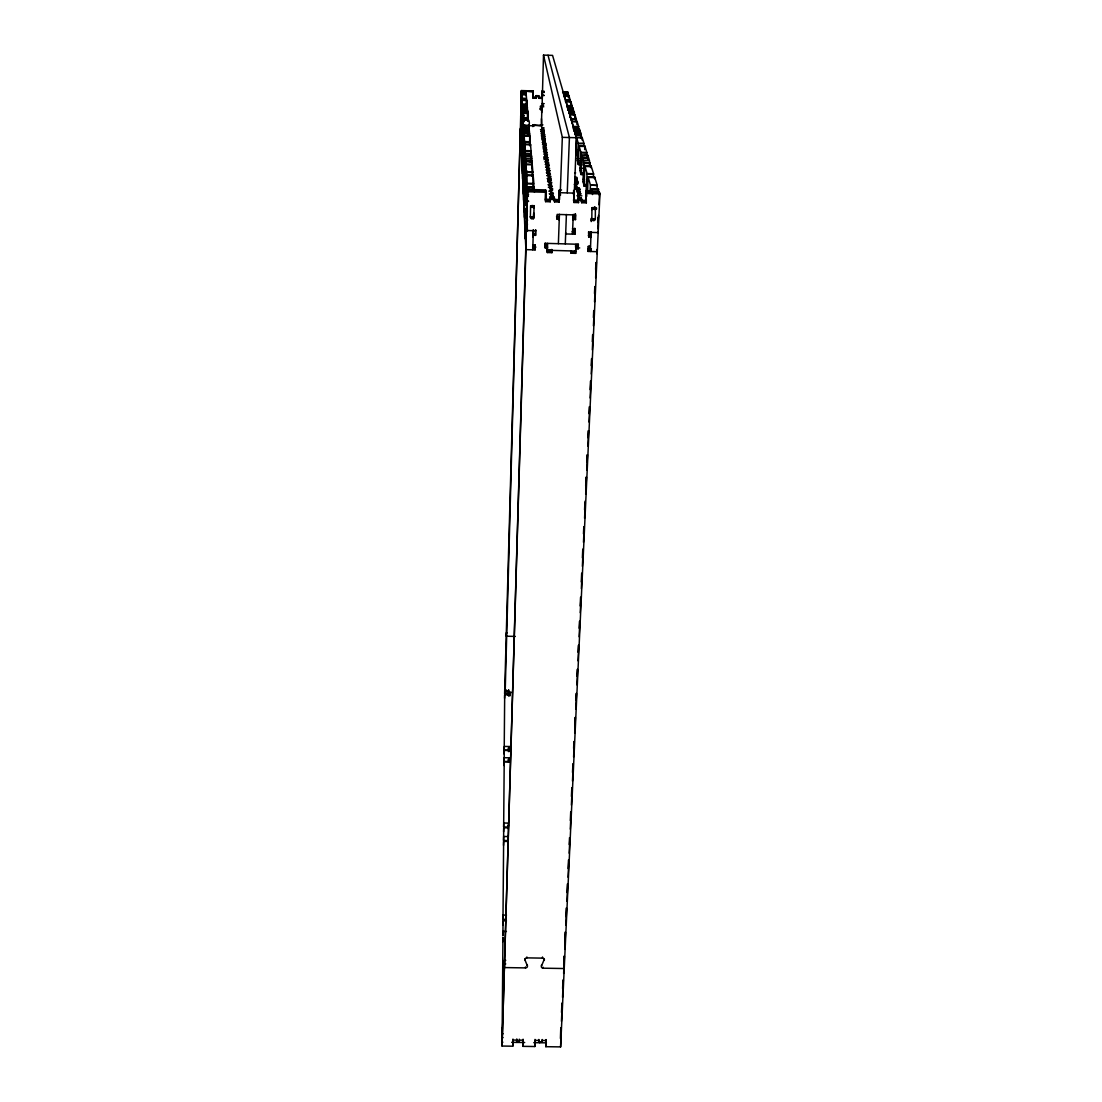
<?xml version="1.0" encoding="UTF-8"?>
<svg xmlns="http://www.w3.org/2000/svg" width="1102" height="1102" viewBox="0 0 1102 1102"><rect width="100%" height="100%" fill="white"/><g stroke="black" fill="none" stroke-linecap="round" stroke-linejoin="round"><path stroke-width="1.5" d="M508.38 761.523L504.124 761.441L504.234 757.708L509.909 757.818L509.909 761.923L504.206 761.813L504.096 765.546M509.909 757.818L509.909 759.264L508.49 759.237L508.408 761.73M509.84 751.564L509.909 746.536L504.317 746.412L504.206 750.104L508.408 750.187M522.968 129.237L520.378 129.278L504.62 693.475L509.937 693.626L509.937 694.866L504.688 694.756L504.578 698.255M521.067 109.718L521.508 93.119M521.962 99.883L522.224 104.139L527.045 104.346L526.687 100.034L521.962 99.883L521.342 119.622L521.838 98.684L526.522 98.836L526.219 108.079M527.486 110.861L522.596 110.779L522.348 106.315M522.376 108.327C530.09 111.853 527.872 101.783 522.32 106.384L521.921 121.578L524.001 121.192M508.311 839.738L508.311 838.305M508.339 826.169L508.339 824.778L508.229 828.732M508.49 759.237L508.477 760.435L509.909 760.463M509.909 747.941L508.504 747.914L508.504 749.071L509.909 749.098L509.909 750.517L504.289 750.407L504.179 754.112M509.551 695.417L508.532 695.403L508.628 691.904L512.334 692.593M508.669 689.824L508.656 690.734L506.038 690.678L506.011 691.849L504.702 691.822M525.131 143.852L523.119 143.783L523.161 144.541L523.615 127.556L523.836 135.78M523.987 133.728L523.395 158.605L524.153 135.546L529.759 135.725L530.282 141.759L524.524 141.579L524.153 135.546M526.122 162.118L524.125 162.063L524.18 162.931L524.511 141.855M506.011 691.849L506.052 689.769M587.917 158.895C590.865 151.511 571.814 157.283 587.71 155.189L587.903 155.809M512.981 1039.076L512.774 1046.197L502.057 1046.046L526.357 228.72L527.211 228.748M506.452 920.9L503.063 920.831L502.87 935.708L502.994 931.424L506.41 931.479M506.341 919.371L502.98 919.316L503.628 841.391L508.311 841.473M508.201 840.564L503.559 840.482L503.724 827.781L508.339 827.864M508.229 827.051L503.655 826.968L504.206 761.813M504.124 761.441L504.289 750.407M504.206 750.104L504.688 694.756M504.62 693.475L505.295 690.004M531.715 161.443L531.756 158.867L525.571 158.688L525.02 189.654L525.902 164.033L532.211 164.226L532.872 172.256M579.528 131.744C581.939 125.421 564.844 130.601 579.528 129.265M523.891 131.799L522.596 131.62L523.037 118.052L528.202 118.203L528.106 120.862M591.733 192.382L591.485 188.662L598.345 188.869L598.634 192.258M522.086 132.157L522.072 133.741L522.913 128.562M523.491 125.008L522.899 149.307L523.119 143.783M527.403 190.921C546.688 191.679 519.634 185.274 525.682 196.872C525.461 204.325 525.888 199.517 525.929 195.054L528.395 195.123M567.902 109.732L567.902 107.776M568.797 112.872C568.109 108.216 576.305 110.599 573.798 114.939M522.568 132.915L522.596 131.62M526.357 168.84C522.761 167.366 524.69 188.786 524.8 171.141L525.241 153.274L531.288 153.453L531.288 159.06L531.412 157.118M563.535 94.152L563.535 92.816L568.04 92.885M575.244 134.926L575.244 132.97L580.726 133.08L580.85 137.502L581.14 134.485L575.258 134.389M583.289 162.118L590.19 163.096L583.964 162.944L583.771 162.201L583.344 165.493L583.261 160.465L582.352 157.324L581.925 160.575L581.677 154.996M521.053 110.09L521.012 113.423L521.618 94.235L526.191 94.386L526.536 98.381L521.218 98.243M522.637 137.654L522.486 141.276L522.417 107.39L522.389 108.106M524.001 160.534L523.877 167.903M529.112 130.27L529.029 132.061L529.07 127.791L523.629 127.033L529.07 127.749M522.61 110.558L527.596 110.668L527.459 113.465L527.335 107.541L521.122 107.362M534.222 189.999L534.181 186.954L527.293 186.748L527.279 193.318L527.39 191.5M568.04 94.29L568.04 92.954M574.128 130.794L573.977 128.59M522.293 128.548L522.747 112.817L523.051 117.831M523.161 120.035C519.207 126.069 533.12 128.769 528.395 119.843L521.797 119.705L522.21 104.552L527.032 104.649L526.894 108.726M522.734 113.313L527.789 113.478L527.61 120.669M524.249 161.264L524.676 144.073L530.489 144.252L531.054 150.754L525.075 150.575L524.676 144.073M526.164 95.654L526.191 94.386M526.453 108.933L526.687 100.034M527.183 106.536L527.142 108.271M527.789 113.41L521.425 112.776M525.929 195.054L526.012 196.184L526.563 174.901L533.148 175.108L533.878 183.455L527.087 183.249L526.563 174.901M528.354 121.289L528.395 119.843M528.381 120.366L523.161 120.104L522.692 135.904L529.745 136.276L529.525 145.285M527.266 207.727L526.701 208.925L527.293 186.83M527.279 187.423L534.153 187.629L534.098 190.081M528.795 136.4L529.029 127.198M530.448 145.863L530.489 144.252M530.475 144.83L524.662 144.651M531.136 159.446L531.288 153.453M532.032 171.609L532.211 164.226M532.197 164.845L525.888 164.653M531.922 176.113L531.977 173.868M532.845 187.492L533.148 175.108M564.334 96.866L564.362 95.599L568.935 95.736L570.202 100.075M565.987 102.596L566.015 101.274L570.74 101.425L572.09 105.737L567.268 105.558L566.015 101.274M567.737 108.671C566.497 103.74 580.423 110.462 567.764 107.803M568.88 97.83L568.935 95.736M569.72 117.487L569.817 114.291L574.845 114.443L576.387 119.374L571.235 119.181L569.817 114.291M570.657 104.428L570.74 101.425M571.786 122.639L571.828 121.192L577.035 121.358L578.688 126.592L573.329 126.937L573.233 128.672M572.558 110.572L572.778 107.927L572.764 110.737M574.734 118.548L574.845 114.443M575.781 154.886L576.484 137.171L582.076 137.337L583.991 143.412L578.247 143.232L576.484 137.171M576.938 124.664L577.035 121.358M578.247 143.232L577.338 160.189L578.371 164.584L578.977 145.753L584.79 145.932L586.856 152.462L586.65 155.919M579.294 131.221L579.363 128.755M582.008 139.899L582.076 137.337M581.085 174.529L581.649 155.602M584.694 149.61L584.79 145.932M585.741 186.266L584.156 186.224L584.831 165.823L591.127 166.016L593.565 173.744L587.077 173.537L584.831 165.823M587.655 156.856L587.71 155.189M587.628 191.486L588.013 176.761L594.584 176.954L597.243 185.356L590.465 185.164L588.013 176.761M591.085 167.766L591.127 166.016M591.402 191.789L591.485 188.704M594.529 178.772L594.584 176.954M598.262 191.996L598.345 188.869M525.902 95.075L525.957 91.59L521.439 91.411L521.384 94.924L521.494 92.361L526.026 92.485L525.902 95.103L525.916 91.204L533.258 91.934L533.134 90.943L521.411 90.571L505.184 691.657M522.968 116.688L520.723 116.619L521.411 90.571M521.797 119.705L521.673 126.179L521.88 121.124M527.238 106.495L522.32 106.384M521.852 98.56L521.618 94.235M521.962 120.435L524.097 120.352M524.125 141.497L521.398 141.414L521.205 147.971L523.023 148.026M523.739 148.123L523.932 144.348L521.522 144.21L521.398 152.2L522.94 152.241M523.326 149.032L521.756 148.977L521.563 155.74L523.133 155.795M522.692 135.904L522.651 137.227M523.367 149.913L521.797 149.858L521.893 154.597L524.125 154.666M525.02 152.971L521.949 152.875L521.769 160.258L524.111 160.341M524.111 157.641L522.169 157.572L521.962 164.57L524.58 164.653M522.899 134.045L522.899 134.967M523.987 160.864L522.183 160.809L522.196 169.419L523.836 169.46M503.655 826.968L503.766 823.015L508.353 823.111M524.263 166.319L522.582 166.264L522.376 173.496L524.056 173.537M503.614 831.734L503.724 827.781M522.582 166.264L522.692 171.54L524.4 171.595M524.001 133.328L529.552 133.397L529.359 135.945M503.518 845.399L503.628 841.391M503.559 840.482L503.669 836.487L508.325 836.583M522.747 169.708L522.61 178.676L524.332 178.731M525.117 175.645L523.037 175.59L522.816 183.056L525.613 183.139M525.186 176.733L523.078 176.678L523.161 181.183L525.089 181.238M508.532 695.403L508.628 690.362M523.216 179.282L523.078 188.635L525.199 188.704M523.905 167.807L524.125 162.063M508.559 695.941L508.628 693.599M526.053 92.857L521.425 92.596M524.993 186.293L523.546 186.252L523.312 194.007L525.131 194.062M525.199 190.288L523.739 190.247L523.602 200.041L525.075 200.082M526.357 171.981C523.519 171.375 524.648 173.923 527.362 172.931M525.062 151.112L524.497 168.702M502.939 925.101L503.063 920.831M502.98 919.316L503.104 915.073L506.465 915.128M525.571 197.148L524.07 197.106L523.836 205.151L525.337 205.192M525.806 201.487L524.277 201.432L524.249 204.201L525.778 204.242M525.64 198.429L524.125 198.388L524.097 201.101L525.806 201.156M502.815 941.687L502.953 937.375L502.168 1032.34L502.305 1027.767M508.394 751.605L508.504 747.914M509.868 695.968L509.937 693.626M525.874 202.796L524.332 202.74L524.125 211.667L526.177 211.749M526.191 208.912L524.621 208.857L524.387 217.204L526.453 217.149M527.638 111.123L520.874 110.765M524.855 217.108L524.855 213.554L526.439 213.595L526.632 207.699M526.37 171.898L525.902 164.033M532.734 175.631L532.858 172.518L526.357 172.311L525.737 191.266M528.216 117.955L527.803 112.969M509.84 748.988L509.909 746.536M527.321 222.494L525.282 222.425L525.02 231.131L527.472 231.2M527.183 227.604L525.53 227.563L525.461 229.767L527.335 229.822M527.403 223.995L525.351 223.94L525.323 226.957L527.39 227.012M526.219 238.886L525.378 238.872L525.53 227.563M533.685 188.401L533.85 184.062L527.059 183.814L526.329 214.339L526.412 213.581M523.863 115.159L523.698 119.581M527.569 111.192L522.568 111.454L522.486 113.341L522.596 110.779M525.392 238.872L525.227 224.601M502.057 1046.046L525.902 249.631L520.323 128.7L521.99 128.741M527.472 189.737L526.481 230.497L527.569 190.55L545.779 191.101L545.462 200.495L550.091 200.564L550.173 198.236L554.43 198.36L554.347 200.688L558.976 200.826L559.334 191.5L560.243 191.528M544.223 91.301L541.853 91.232L541.826 98.381L538.823 98.285L538.726 95.736L535.985 95.654L536.068 98.202L533.065 98.106L533.134 90.943M533.065 98.106L533.189 91.438L521.411 91.067M532.789 126.055L532.817 125.105M532.858 126.634L532.9 125.118L541.33 125.38M534.057 206.005L533.809 217.204A1.749 1.736 0 0 1 532.059 218.899A1.749 1.736 0 0 1 530.365 217.108L530.613 206.281M535.985 95.654L535.999 97.692L533.01 97.596M523.478 125.325L534.47 125.931L534.332 124.581M528.822 125.394L528.45 135.973M530.269 142.103L524.497 142.117M533.464 218.595L533.616 213.485M533.01 237.013L533.23 230.153M533.575 218.678L533.767 213.03M534.015 207.575L533.988 205.578M534.456 192.12L534.374 189.585M538.726 95.736L538.754 97.775L541.743 97.871M535.131 245.071L534.952 248.487L532.679 248.418L532.789 249.823L533.327 229.808M535.476 234.023L535.613 229.726L535.586 235.373L533.272 235.305L533.175 233.955L535.476 234.023L535.586 235.373M525.874 249.631L535.117 249.892L535.255 245.057M540.448 109.621L540.283 108.547L541.771 108.588L541.936 109.663L540.448 109.621L540.462 106.012M541.44 118.74L541.895 129.292L543.878 129.361M541.633 112.776L541.867 105.544L543.548 105.585M598.648 191.583L586.099 191.142L586.333 202.851L581.677 202.713L581.181 197.961L578.068 197.878L578.536 202.616L573.894 202.479L576.498 137.778L552.557 55.389L543.506 55.1L542.074 106.77L541.867 105.544M541.881 134.733L541.936 127.749L543.933 127.804M542.101 136.097L542.294 130.146L544.016 130.201M544.209 133.411L542.473 133.356L542.528 131.785L544.264 131.841M512.857 1039.765L512.774 1046.197M542.46 136.125L542.583 132.199M542.735 139.141L542.887 134.279M544.856 137.626L543.079 137.571L543.134 135.973L544.911 136.028M543.079 143.246L543.203 136.4M543.258 144.582L543.231 138.439M522.376 108.533L522.307 110.007M525.971 95.53L526.04 93.271L521.453 93.215M527.307 120.559L527.624 111.564M543.341 143.811L543.52 138.563L545.311 138.618M545.215 141.993L543.713 141.951L543.768 140.326L545.27 140.367M543.727 143.921L543.768 140.326M546.675 149.583L543.947 149.596L544.154 143.012L545.683 143.053M544.154 143.012L544.374 146.497L545.903 146.538M544.14 159.707L544.154 156.608L545.862 156.663M544.278 151.635L544.429 144.844L545.958 144.885M544.622 152.186L544.526 147.434L542.818 146.91L544.457 146.965M544.705 151.511L544.829 147.64L546.385 147.682M547.115 152.503L545.531 152.448L545.256 158.784L545.104 149.541L546.744 150.065M545.049 157.283L545.215 152.2L543.479 151.663L545.146 151.718M547.363 156.209L545.765 156.153L545.821 154.432L545.848 159.762M546.027 162.6L545.931 157.159L544.223 157.118M546.041 164.102L546.261 157.462L547.873 157.517M535.035 1039.406L534.814 1046.514L522.885 1046.349L523.106 1040.192L519.317 1040.136L519.262 1041.679L516.714 1041.638L516.755 1039.131M559.182 202.038L559.127 190.329L559.182 202.038L554.526 201.9L554.251 197.162L550.008 197.038L550.256 201.776L545.6 201.638L545.628 189.93L527.321 189.448M546.44 165.768L546.564 159.528L548.19 159.57M516.948 1039.338L516.852 1042.409L516.838 1041.445M546.551 166.306L546.675 162.338L544.856 161.76L546.606 161.815M545.6 201.638L545.628 189.93M546.909 166.126L547.019 162.683L548.672 162.738M548.934 166.677L547.267 166.636L547.019 162.683M547.322 173.62L547.336 164.832L549.003 164.887M547.267 173.124L547.46 167.724L545.6 167.132L547.377 167.173M544.843 245.112L547.129 245.181L547.474 247.964L545.173 247.895L545.146 243.074M547.625 173.689L547.818 168.138L549.499 168.193M545.173 247.895L545.325 243.322L578.371 244.272L578.178 248.845L575.878 248.79M549.774 172.27L548.08 172.215L547.818 168.138M548.093 174.502L548.135 170.383L549.843 170.438M550.449 181.293L548.383 181.224L548.644 173.827L550.366 173.882M550.656 178.097L548.92 178.042L548.644 173.827M548.865 182.491L548.975 176.168L550.807 176.816M549.016 182.05L549.113 179.24L547.171 178.579L549.03 178.634M547.06 247.454L547.157 243.583M547.212 248.845L547.281 246.559M549.347 184.144L549.499 179.778L551.262 179.833M527.5 109.594L521.218 109.167L522.899 108.671M521.59 114.691L522.844 114.718M523.932 133.494L523.849 135.67M527.266 108.905L527.321 107.555M525.626 161.402C524.676 158.716 531.853 164.198 531.908 160.616L525.544 160.369M525.406 183.442L525.365 184.433L525.296 183.428L526.274 183.455M529.483 135.739L529.539 133.893L522.568 133.59M530.131 146.029L530.269 142.268M551.565 184.186L549.802 184.13L549.499 179.778M551.895 249.589L551.923 252.661L547.308 252.537L547.625 243.377M549.802 184.13L549.857 182.229L549.815 186.913M550.256 201.776L550.008 197.038M550.297 189.379L550.408 185.99L552.212 186.045M550.614 196.652L550.78 188.566L552.694 189.268M550.78 196.225L550.931 191.831L548.892 191.114L550.835 191.169M551.11 196.762L550.931 191.831M551.207 196.707L551.358 192.506L552.832 192.547M551.785 197.754L551.744 195.206L553.342 195.922M522.94 1039.627L522.885 1046.349M551.923 252.661L551.579 249.562M551.813 249.548L551.744 251.256L547.157 251.118L547.322 246.572L544.994 246.504M554.526 201.9L554.251 197.162M530.751 159.019L531.04 151.291L523.519 151.043M531.715 167.876L531.949 161.801L525.695 161.677M556.827 216.612L556.785 217.769L559.086 217.838L559.031 219.367M556.978 219.05L556.593 216.488L558.893 216.557L559.293 219.119L556.978 219.05L557.144 214.408L575.712 214.959L575.519 219.601L573.205 219.532L572.682 216.97L574.982 217.039L575.519 219.601M558.769 219.808L558.893 216.557M559.513 199.641L559.692 194.999L560.56 195.026M561.524 190.012L559.788 189.971L559.623 194.613L560.491 194.627M563.397 93.298L563.535 92.885M558.383 243.694L559.43 214.298M543.506 55.1L562.337 137.337L560.271 192.712L559.788 189.971M570.216 99.772L565.533 99.703L564.362 95.599M567.709 93.642L567.778 92.045L562.585 91.879M531.426 156.718L531.481 155.768L525.255 155.547M567.268 105.613L567.158 107.61M567.861 94.331L567.778 92.045M569.252 112.459C581.704 114.636 568.177 109.112 569.197 113.699M565.298 243.9L566.4 214.504M572.351 232.811L574.652 232.88L574.845 228.279L574.927 234.216L565.684 233.941L565.725 232.742M534.801 1040.949L534.814 1046.514M571.235 119.209L576.387 119.402M578.977 145.753L580.878 152.283L579.941 170.438L581.043 174.557L582.545 174.598M565.533 99.703L565.436 101.618M568.439 94.373L563.535 93.932M571.828 121.192L573.329 126.909M542.28 1039.517L542.239 1042.01L538.782 1041.969L538.809 1039.461M581.167 134.485L581.305 135.532L575.547 134.967M570.891 250.664L570.836 251.807L575.423 251.931L575.478 250.65M576.07 244.203L575.699 253.35L571.098 253.212L571.139 250.664M573.563 194.944L573.646 190.384L574.266 193.125L559.527 192.685M539.76 1041.886L539.718 1042.74L539.704 1042.024M572.861 220.111L572.944 218.237L575.244 218.306L575.437 213.692M573.894 202.479L574.073 192.258M576.925 180.177L575.175 180.122L574.996 177.16L576.732 177.202M575.203 183.552L575.258 178.249L577.007 178.304M575.74 184.186L575.891 180.866L577.655 180.921M577.861 183.951L576.084 183.896L575.891 180.866M574.927 234.216L574.514 228.5M574.982 217.039L575.106 213.967M576.112 187.726L576.167 181.995L577.93 182.05M578.674 126.62L573.343 126.427M576.25 188.001L576.374 185.136L574.335 184.461L576.222 184.516M577.214 192.065L576.374 185.136M577.407 192.354L577.586 187.863L579.39 187.919M579.611 191.059L577.792 191.004L577.586 187.863M577.875 193.112L577.875 189.048L580.051 189.117M578.536 202.616L578.068 197.878M577.93 191.652L578.343 196.803L578.564 191.886L580.396 191.941M580.244 195.123L578.77 195.082L578.853 193.112L580.327 193.153M583.964 162.944L582.93 181.1L584.156 186.224M587.077 173.537L585.975 191.886L586.829 196.17M574.238 112.679L569.031 112.914L569.114 111.991M578.881 197.244L578.853 193.112M578.04 244.038L578.178 248.845M580.231 198.787L581.732 198.828M545.834 1039.668L545.821 1046.68L560.615 1046.9L599.943 193.897L599.295 191.886L592.325 191.665L592.518 194.544M581.181 197.961L581.085 200.288L585.699 200.412L586.333 202.851M545.821 1046.68L546.055 1039.572M581.677 202.713L581.484 199.173L578.357 199.076L578.261 201.404L573.619 201.267M585.699 200.412L586.099 191.142M581.388 201.487L586.016 201.625L586.416 192.313L599.557 192.712L599.006 204.82M583.991 143.508L578.219 143.783M590.465 185.164L597.243 185.439M588.385 235.566L590.686 235.635L591.016 236.985L588.716 236.916L588.551 231.847M596.733 249.575L597.27 251.683L588.069 251.421L588.151 246.325M588.716 236.916L588.826 231.985M591.223 220.662L591.306 218.651M590.603 237.495L590.782 231.847M591.237 221.585L591.388 218.155M591.829 209.807L591.926 207.713L591.829 218.926A1.749 1.722 -43.4 0 0 593.482 220.703A1.749 1.722 -43.4 0 0 595.3 219.022L595.397 207.823L595.3 209.903M590.19 163.096L583.936 163.454M560.422 1038.456L560.794 1027.808M561.497 1012.449L561.896 1003.908M562.599 988.549L562.984 980.009M563.701 964.649L564.086 956.081M564.803 940.626L565.188 932.044M565.905 916.602L566.29 908.02M567.007 892.565L567.392 883.983M568.109 868.541L568.494 859.959M569.211 844.504L569.527 837.644M570.313 820.48L570.712 811.898M571.415 796.443L571.814 787.861M572.517 772.419L572.916 763.838M573.619 748.382L573.935 741.522M574.721 724.358L575.037 717.485M575.836 700.321L576.139 693.461M576.938 676.297L577.255 669.424M578.04 652.26L578.357 645.4M579.142 628.223L579.459 621.363M580.162 605.921L580.561 597.325M581.264 581.884L581.663 573.302M582.366 557.846L582.765 549.264M583.468 533.823L583.784 526.949M584.583 509.785L584.969 501.203M585.685 485.762L586.071 477.18M586.787 461.724L587.104 454.864M587.889 437.701L588.206 430.827M588.991 413.663L589.308 406.803M590.093 389.64L590.493 381.058M591.195 365.602L591.512 358.742M592.297 341.579L592.614 334.705M593.399 317.541L593.716 310.681M594.501 293.504L594.818 286.644M595.617 269.48L595.92 262.607M597.835 227.081L598 226.668M597.766 222.439L597.849 217.397M561.138 1027.753L560.615 1046.9M561.441 1021.334L562.309 1002.517M562.543 997.379L563.329 980.16M563.645 973.424L564.431 956.274M564.747 949.401L565.533 932.223M565.849 925.363L566.648 908.186M566.965 901.312L567.75 884.135M568.067 877.261L568.852 860.083M569.169 853.21L569.886 837.754M570.285 829.159L571.07 811.981M571.387 805.121L572.172 787.944M572.489 781.07L573.288 763.893M573.605 757.019L574.307 741.563M574.707 732.968L575.423 717.512M575.809 708.917L576.525 693.461M576.925 684.865L577.627 669.41M578.027 660.828L578.729 645.359M579.129 636.777L579.845 621.321M580.231 612.726L580.947 597.27M581.346 588.675L582.049 573.219M582.366 566.345L583.165 549.168M583.481 542.294L584.184 526.839M584.583 518.243L585.3 502.787M585.685 494.206L586.484 477.028M586.801 470.155L587.504 454.699M587.903 446.103L588.62 430.648M589.005 422.052L589.722 406.597M590.121 398.001L590.824 382.546M591.223 373.964L591.939 358.494M592.325 349.913L593.041 334.443M593.441 325.861L594.143 310.406M594.543 301.81L595.259 286.355M595.645 277.759L596.361 262.304M596.761 253.708L596.912 250.278M597.904 228.872L598.51 215.441M522.747 136.455L521.026 136.317M593.565 173.813L593.331 177.463M563.769 96.714L563.893 94.469L568.425 94.607L568.274 97.61M574.225 112.996L574.087 115.49M570.106 101.756L570.189 100.213L565.519 100.075M573.756 110.999L573.123 108.974L568.219 108.822L568.095 110.186M571.167 120.517L571.208 119.663M571.938 108.547L572.062 106.178L567.241 106.026M575.767 135.353L575.726 136.262M578.66 127.102L578.509 129.705M576.277 121.523L576.36 119.829M573.095 109.002L572.971 110.737M574.39 131.675L574.486 130.449M581.153 138.232L581.305 135.532M586.829 153.026L580.85 152.847M574.142 130.532L579.955 130.601L579.748 132.708M583.853 145.822L583.964 143.949M590.162 163.647L589.969 166.65M563.742 94.262L568.329 93.822L568.109 96.342M590.011 192.244L590.424 185.797M529.511 132.887L523.863 132.791M596.995 189.227L597.201 185.99M531.894 160.63L531.729 163.867M592.146 193.429L592.311 191.693M523.629 128.975C530.999 127.639 531.233 131.055 523.684 129.871M529.332 135.877L529.401 131.551L523.891 131.317M524.731 172.862L524.662 171.898M588.137 160.355L588.413 157.503L581.884 157.269M598.951 194.847L599.254 191.872M574.087 112.142L573.825 114.952M589.956 162.393L589.598 165.686L589.432 160.658L583.261 160.437M563.852 961.233L564.224 968.534L543.217 968.19A1.928 1.598 -2.2 0 1 541.495 965.999L544.278 959.319M577.944 191.61L580.258 191.528M575.327 180.687L576.911 180.549M575.795 186.169L576.677 186.183M577.517 183.042L575.864 182.836M503.077 1033.786L502.25 1033.772L502.237 1037.588L503.049 1037.602M512.981 1040.04L516.769 1040.095M535.049 1040.371L538.837 1040.426M542.308 1040.481L546.082 1040.536M502.099 1042.189L502.884 1042.203M511.672 1042.327L524.69 1042.52M533.781 1042.657L546.427 1042.85M505.763 960.283L504.454 960.269L504.413 967.57L525.447 967.9A1.928 1.598 -1.6 0 0 527.348 965.779L524.965 959.925A1.928 1.612 -1.6 0 1 526.894 957.872L542.528 958.134A1.928 1.612 -2.1 0 1 544.305 960.228M504.427 963.906L505.749 963.919M580.12 194.159L578.495 193.897M507.182 632.782L506.273 632.768L506.259 636.212L515.295 636.419M507.264 691.698L509.592 691.753M576.677 247.84L579.721 247.936M532.583 247.027L535.916 247.124M587.945 248.639L591.388 248.735M587.683 250.016L591.182 250.113M547.005 249.713L551.579 249.851M547.391 250.25L575.781 251.063M524.153 152.531L521.893 151.966M521.962 153.371L523.877 153.426M545.504 154.156L543.809 154.115L545.435 153.674L545.215 152.2M521.852 153.688L525.075 153.784M544.925 154.349L547.418 154.473M575.905 155.341L577.655 155.396M525.227 153.867L531.343 154.142M547.129 154.707L545.545 154.652L545.765 156.153M521.88 154.184L524.097 154.252M545.889 154.927L547.487 154.983M544.953 156.787L547.143 156.856M525.323 156.663L531.426 156.856M582.214 158.412L588.289 158.592M524.001 156.952L525.075 156.994M577.365 158.592L579.142 158.647M547.956 158.027L546.261 157.462M524.139 158.151L522.169 157.572M546.151 158.688L544.429 158.647L546.881 159.335M523.836 158.578L522.21 158.523L523.877 159.087M547.901 159.776L546.275 159.721L546.496 161.278L548.135 161.333M523.973 159.17L526.109 159.239M577.365 160.796L579.142 160.851M548.273 160.093L546.564 159.528M522.141 159.845L524.097 159.9M524.015 160.024L526.164 160.093M526.067 161.319L522.32 160.782M545.986 161.842L547.253 161.884M578.536 162.917L580.355 162.972M525.626 161.539L526.398 161.567M583.633 163.303L589.832 163.495M524.015 161.815L522.376 161.76L524.042 162.338M547.102 163.22L548.755 163.275M522.265 162.559L524.084 162.614M524.18 162.931L526.357 163M578.371 164.584L580.189 164.639M522.293 163.096L523.946 163.137M522.32 163.537L523.973 163.592M548.286 164.501L545.228 164.418L546.909 163.936L546.675 162.338M547.033 164.997L548.686 165.052M584.804 166.443L591.113 166.636M549.085 165.438L547.336 164.832M547.047 167.105L548.025 167.132M524.538 166.485L526.026 166.526M579.955 168.165L582.545 168.248M522.61 166.815L524.29 166.87M524.318 167.325L522.637 167.284L524.345 167.89M547.901 168.689L549.581 168.744M522.555 168.634L524.235 168.675M579.955 170.466L581.429 170.521M522.582 169.102L524.263 169.143M547.102 169.804L548.424 169.846M547.777 169.956L545.986 169.901L547.694 169.391L547.46 167.724M522.61 169.653L526.219 169.763M547.832 170.507L549.526 170.562M522.775 170.273L524.483 170.328M549.926 171.003L548.135 170.383M524.511 170.796L522.803 170.741L524.538 171.375M524.8 171.141L527.445 171.209M581.209 172.849L582.724 172.89M574.638 172.89L575.657 172.918M526.37 171.705L532.872 171.898M547.171 172.559L549.499 172.628M522.72 172.105L524.428 172.16M548.19 172.78L546.372 172.725L548.273 173.358L548.52 175.094L546.771 175.631L548.603 175.686M587.049 174.157L593.537 174.35M522.747 172.587L524.456 172.642M548.727 174.405L550.449 174.46M548.231 175.411L549.251 175.438M526.549 175.549L533.134 175.755M548.658 176.265L550.725 176.224M587.986 177.408L594.557 177.601M525.158 176.237L523.037 175.59M575.134 177.753L576.883 177.808M525.213 177.339L523.078 176.678M575.396 178.855L577.145 178.896M526.315 177.656L522.995 177.463L523.257 182.918M547.997 178.276L551.11 178.372M582.972 179.364L584.515 179.406M523.009 178.056L525.103 178.111M576.801 179.681L575.175 180.122M523.037 178.552L525.131 178.62M523.064 179.158L525.158 179.213M549.595 180.384L551.358 180.439M523.243 179.888L526.274 180.067M576.043 181.486L577.806 181.541M582.972 181.775L584.515 181.816M525.034 180.452L523.298 181.017L526.136 181.072M549.471 181.665L547.584 181.61L549.375 181.059L549.113 179.24M576.318 182.615L578.082 182.67M549.526 182.285L551.634 182.285M523.188 181.789L524.951 181.844M577.723 183.428L576.084 183.896M549.953 182.849L551.73 182.904M523.202 182.312L524.979 182.353M525.434 182.684L526.219 182.712M584.349 184.461L585.92 184.502M575.726 184.654L576.429 184.668M549.499 184.268L550.545 184.296M549.912 184.764L548.011 184.709L550.008 185.384L550.284 187.285M525.351 184.461L526.136 184.475M575.795 186.376L576.663 186.403M552.309 186.693L550.408 185.99M551 187.381L548.355 187.23L550.366 187.932M525.02 186.927L523.546 186.252M577.737 188.511L579.556 188.566M591.457 189.337L598.331 189.544M525.048 187.464L523.629 188.07L525.447 188.125M527.348 187.547L534.25 187.753M577.338 189.158L575.409 189.103L577.489 189.806M591.719 189.475L598.606 189.682M552.598 188.621L550.435 188.566L550.711 190.508M578.027 189.709L580.217 189.764M523.519 188.841L525.337 188.883M525.778 188.841L528.602 188.924M579.473 190.508L577.792 191.004M586.016 190.646L588.027 190.701M523.546 189.379L525.365 189.434M550.394 190.508L552.529 190.563M523.574 190.026L525.213 190.081M592.187 192.85L599.116 193.057M525.241 190.949L523.739 190.247M580.189 192.602L578.564 191.886M525.268 191.514L523.794 191.459L525.31 192.175M586.016 193.167L586.829 193.194M527.638 191.734L545.917 192.285M586.732 193.497L599.943 193.897M579.018 193.773L581.236 193.842M523.684 192.216L525.323 192.271M525.792 192.464L528.423 192.533M552.928 193.222L551.358 192.506M523.712 192.878L525.186 192.933M553.452 193.814L549.251 193.759L551.317 194.489M580.107 194.572L578.77 195.082M523.739 193.442L525.213 193.484M577.985 195.633L579.073 195.674M581.87 195.839L576.952 195.701L579.087 196.431L579.68 198.87M526.081 194.351L528.547 194.42M553.232 195.247L551.386 195.164L551.675 197.189L553.163 197.244M525.998 196.17L528.464 196.239M525.613 197.85L524.07 197.106M581.153 199.503L581.911 199.531M581.291 200.082L582.049 200.109M545.311 199.214L549.926 199.352M554.168 199.476L558.783 199.614M573.357 200.054L577.971 200.192M550.339 199.448L554.609 199.572M578.646 200.288L581.773 200.385M524.153 199.076L525.668 199.131M581.47 200.784L582.228 200.812M524.042 199.82L525.544 199.861M524.07 200.399L525.571 200.454M526.453 201.046L528.561 201.101M527.211 201.432L528.505 201.473M525.833 202.189L524.277 201.432M524.208 203.471L525.929 203.526L524.332 202.74M526.412 203.691L527.252 203.718M524.277 204.793L525.806 204.848M526.481 204.889L527.321 204.903M530.517 205.771L533.988 205.867L534.112 207.52L530.613 207.19A1.667 1.667 0 0 1 534.071 207.245M592.229 207.603L595.7 207.699M596.678 208.14L595.383 208.099L595.741 209.352L592.256 209.242L591.829 207.686M594.391 209.049L596.526 209.118M526.233 209.655L524.621 208.857M526.274 210.289L524.69 210.234L524.91 217.893M524.731 210.992L527.486 211.074M524.635 212.342L526.205 212.383M524.662 213.099L526.246 213.141M526.481 214.367L524.855 213.554M526.522 215.014L524.924 214.973L524.704 224.285L526.301 224.326M524.786 215.675L526.563 215.799M524.827 216.447L526.425 216.502M530.365 217.108L533.767 216.571M526.618 219.918L527.486 219.945M526.632 220.345L527.5 220.372M527.376 223.307L525.323 223.251L525.282 222.425M526.494 224.133L527.348 224.161M526.508 224.574L527.376 224.588M525.392 224.767L527.459 224.822M525.255 225.428L527.307 225.497M525.282 226.13L527.348 226.185M575.106 229.615L572.792 229.547L572.544 228.224M525.571 228.403L527.238 228.458M527.555 229.202L525.599 229.12L525.64 229.974L527.321 230.029M572.103 231.475L574.39 231.544M526.439 230.497L535.737 230.773M588.909 232.315L598.152 232.591L597.835 231.42M525.502 230.621L527.169 230.676M525.53 231.337L527.211 231.392M575.313 245.994L577.586 246.063L577.875 247.454L575.575 247.385M535.269 245.319L532.941 244.988M588.275 246.848L590.424 246.311M541.95 91.714L544.305 91.797M562.723 92.375L567.929 92.54M542.542 92.389L544.236 92.444M544.099 95.364L542.404 95.309L544.126 95.53M521.604 94.689L526.177 94.841M564.348 96.053L568.921 96.191M536.054 96.149L538.795 96.232M536.123 96.659L538.878 96.742M532.941 97.086L535.93 97.183L536.068 98.202M521.232 98.422L522.913 98.464M521.949 100.365L526.673 100.502M566.001 101.742L570.712 101.894M521.136 101.315L521.838 101.343M542.143 103.519L543.823 103.574M542.17 103.698L543.865 103.753M541.95 106.067L543.451 106.109M540.545 106.55L543.754 106.825M521.094 106.825L522.789 106.88M520.957 107.707L527.211 107.748M567.916 109.015L572.792 109.181M520.957 107.886L522.995 107.831M568.122 109.759L573.012 109.911M540.366 109.084L541.853 109.126L541.413 125.959L532.872 125.118M568.811 112.156L573.77 112.308M521.453 110.999L522.913 111.04M569.789 114.787L574.831 114.939M521.453 113.341L522.913 113.382M520.791 113.561L523.023 113.63M520.805 113.74L522.789 113.878M521.563 115.255L523.918 115.338M522.954 116.867L520.681 116.054L522.927 116.123M521.797 117.267L523.905 117.335M523.051 117.666L528.216 117.831M521.769 119.099L523.863 119.168M571.8 121.716L577.007 121.881M521.907 121.743L524.042 121.812M540.379 124.774L542.914 124.857M522.995 127.295L520.709 127.226L520.543 133.397L523.588 133.494M542.005 128.149L543.713 128.204M520.736 127.612L523.009 127.736M520.75 127.942L523.037 128.025M520.764 128.342L522.775 128.411M541.785 129.361L542.556 129.389M541.977 129.692L540.448 129.65L542.032 130.091L542.198 131.303L540.724 131.661L542.267 131.717M541.867 129.953L542.652 129.967M520.709 129.499L522.982 129.568M520.833 129.692L522.844 129.747M574.404 131.441L579.831 131.606M520.406 129.871L522.871 129.967M541.95 130.532L544.085 130.615M520.847 130.091L522.871 130.16M522.885 130.491L520.86 130.435L520.709 137.116L523.023 137.185M520.888 130.835L522.913 130.904M520.791 131.248L522.94 131.317M544.333 132.254L542.294 132.116L542.473 133.356M520.805 131.661L522.83 131.717M520.819 132.006L522.844 132.061M542.556 133.769L541.013 133.728L544.65 134.334M575.795 134.83L581.333 135.009M542.955 134.692L544.719 134.747M524.056 134.32L521.053 134.306L520.874 140.67L522.927 140.739M521.067 134.719L522.844 134.775M521.094 135.078L524.097 135.119M542.859 135.863L541.302 135.821L542.804 135.45L542.625 134.182M521.108 135.505L522.885 135.56M542.666 136.414L544.967 136.455M582.063 137.902L562.337 137.337M521.039 136.676L524.029 136.662M522.968 136.992L521.177 136.937L521.053 144.637L524.015 144.748M521.205 137.364L522.982 137.419M543.176 137.998L541.592 137.957L544.126 138.549M521.218 137.722L523.009 137.778M521.232 138.163L523.037 138.218M545.366 139.059L543.52 138.563M521.136 138.549L522.913 138.604M521.15 138.976L522.94 139.031M523.023 139.265L524.015 139.293M543.424 139.734L541.826 139.692L543.479 140.174M521.177 139.348L522.954 139.403M545.311 140.67L543.52 140.615L543.713 141.951M542.68 140.629L545.338 140.808M522.982 141.304L524.979 141.373M543.809 142.392L542.198 142.351L545.049 142.874M525.02 142.103L521.398 141.414M523.863 142.31L521.439 142.241L523.891 142.764M523.23 142.971L525.255 143.026M544.223 143.467L546.055 143.522M524.58 143.15L521.342 143.053L521.549 147.186M521.37 143.508L524.097 143.591M521.384 143.88L524.125 143.963M544.126 144.651L542.501 144.61L544.057 144.197L543.865 142.847M521.411 144.334L525.186 144.61M543.892 145.037L546 145.175M546.027 145.354L544.429 144.844M578.963 146.318L584.763 146.497M524.029 145.133L521.563 145.051L524.056 145.602M521.48 145.877L523.987 146.001L523.849 144.417M521.508 146.332L523.96 146.414M543.92 147.296L546.027 147.365M521.522 146.718L523.987 146.8M546.454 148.15L544.829 147.64M523.519 148.109L525.241 148.164M544.732 148.839L543.079 148.784L544.801 149.321M575.657 149.72L576.69 149.748M546.399 149.844L544.843 149.789L545.049 151.236L546.62 151.277M523.354 149.514L521.756 148.977M525.199 150.299L521.825 150.34M575.643 151.842L576.677 151.869M580.878 152.283L586.856 152.462M521.728 151.153L523.298 151.208M544.884 151.966L545.807 151.993M521.756 151.566L523.326 151.608M521.769 152.048L525.144 152.159M576.057 153.715L577.806 153.77M547.184 152.985L545.531 152.448M579.955 130.601L580.726 133.08M588.44 157.503L589.432 160.63M568.219 108.822L568.811 110.889M574.514 130.435L575.244 132.915M592.187 191.321L592.532 192.506M595.232 218.775L591.76 218.678A1.749 1.722 -43.9 0 0 594.515 218.816M548.025 55.252L569.417 137.557L567.241 192.74M591.113 231.943L590.369 251.49L589.033 245.842M575.313 180.728L575.795 182.767M587.917 250.719L588.069 251.421M573.274 214.339L572.503 233.555M575.189 250.705L575.699 253.35M570.657 250.746L571.098 253.212M541.853 91.232L542.032 92.21M541.826 98.381L541.661 97.362L538.671 97.265L538.823 98.285M542.9 136.29L543.079 137.571M541.798 134.334L542.046 136.125M542.983 142.805L543.121 143.77M543.837 148.866L543.947 149.596M548.259 180.301L548.383 181.224M549.815 197.823L549.912 198.512M547.143 250.939L547.308 252.537M529.18 129.03L529.387 131.496M531.481 155.768L531.756 158.867M534.856 247.096L535.117 249.892M587.945 160.245L587.917 159.17M525.241 153.274L525.571 158.716M520.681 128.769L520.847 132.405M521.012 135.89L521.205 139.789M521.714 150.671L521.935 155.093M522.128 159.335L522.362 164.074M522.541 168.069L522.789 173.166M523.505 188.194L523.781 194.104M524.001 199.118L524.304 205.523M543.19 967.267L543.217 968.19M542.501 956.991L542.528 958.134M541.468 965.09L541.495 965.999M542.184 1039.861L542.239 1042.01M538.726 1039.806L538.782 1041.969M527.321 964.856L527.348 965.779M526.88 956.963L526.894 957.872M525.434 966.991L525.447 967.9M524.951 959.002L524.965 959.925M523.092 1039.227L523.106 1040.192M519.304 1039.172L519.262 1041.679M516.7 1039.723L516.714 1041.638M533.602 216.571A1.736 1.736 0 0 1 530.379 216.474M592.366 208.981A1.681 1.653 -47.4 0 1 595.659 209.077M594.708 206.749A1.681 1.653 -48 0 1 595.3 207.837"/></g></svg>
